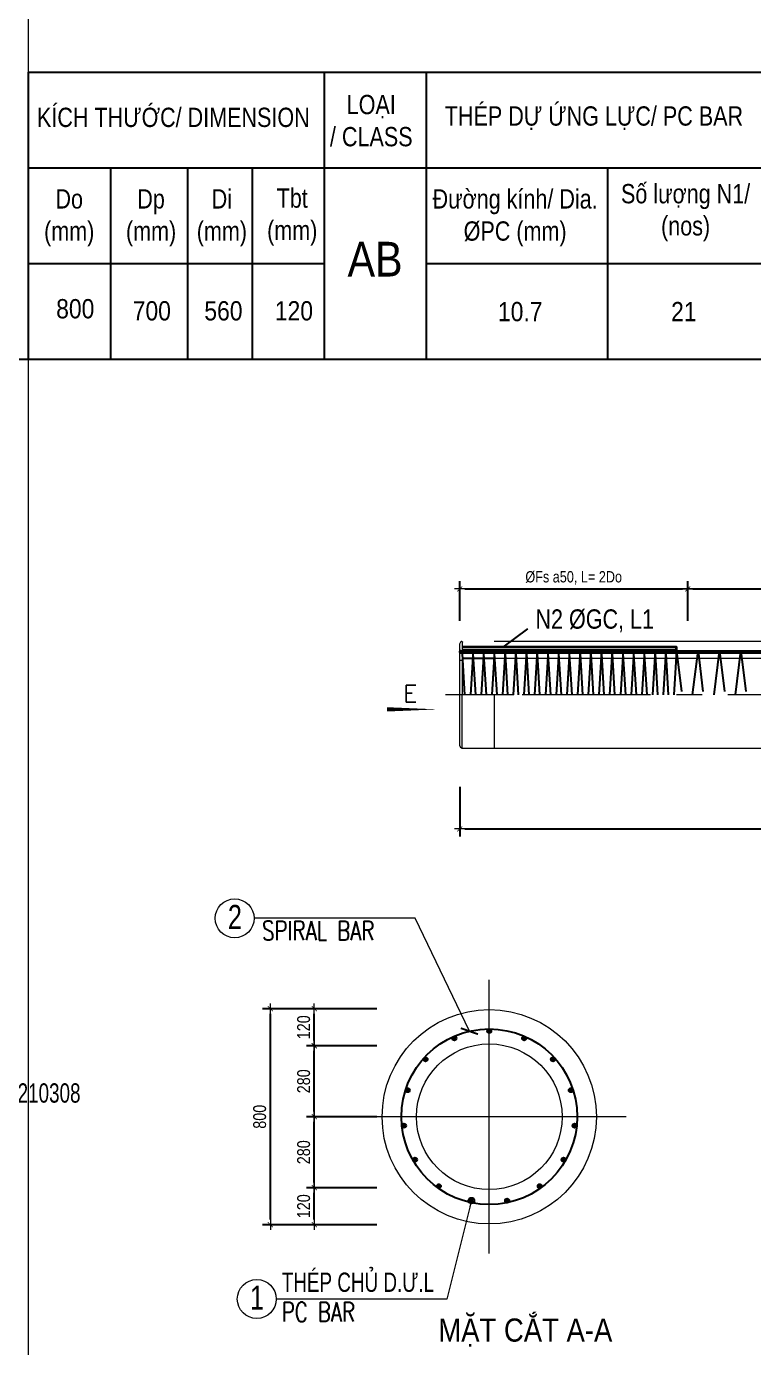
# Model space of a CAD drawing. Header units: millimetres. Extents: x -2123450 to -961021, y -260876 to 649159.
# Drawn here: x -1637070 to -1622931, y -116336 to -90644 of the extents above; entities that cross this region are included whole.
import ezdxf
from ezdxf.enums import TextEntityAlignment as Align

# ---------------------------------------------------------------- set-up
doc = ezdxf.new("R2010")
doc.units = ezdxf.units.MM
doc.header["$LTSCALE"] = 1000
doc.header["$MEASUREMENT"] = 0
doc.header["$PDMODE"] = 66
for name, pattern in [('CENTER2', [1.125, 0.75, -0.125, 0.125, -0.125]), ('CENTERX2', [4, 2.5, -0.5, 0.5, -0.5]), ('HIDDEN2', [4.7625, 3.175, -1.5875])]:
    doc.linetypes.add(name, pattern=pattern)
doc.layers.get('0').update_dxf_attribs({"linetype": 'CONTINUOUS'})
doc.layers.get('DEFPOINTS').update_dxf_attribs({"linetype": 'CONTINUOUS'})
for name, color, linetype, lineweight in [('1.NET BAO-F', 3, 'CONTINUOUS', 20), ('4.DIM-F', 1, 'CONTINUOUS', 15), ('NDC_S_AXIS', 5, 'CENTER2', 15), ('NDC_S_CONTINUOUS', 3, 'CONTINUOUS', 20), ('NDC_S_DIM', 1, 'CONTINUOUS', 9), ('NDC_S_ENG TEXT', 2, 'CONTINUOUS', 9), ('NDC_S_HATCH MATERIAL', 8, 'CONTINUOUS', 13), ('NDC_S_REBAR', 4, 'CONTINUOUS', 35), ('NDC_S_REBAR NO.', 7, 'CONTINUOUS', 20), ('NDC_S_REBAR SECTION', 6, 'CONTINUOUS', 25), ('NDC_S_STIRRUP', 2, 'CONTINUOUS', 25), ('NDC_S_VN TEXT', 7, 'CONTINUOUS', 9), ('netmanh', 6, 'CONTINUOUS', 15), ('Thep', 1, 'CONTINUOUS', 30)]:
    doc.layers.add(name, color=color, linetype=linetype, lineweight=lineweight)
doc.layers.add('NDC_S_REVISION', color=18, linetype='CONTINUOUS', lineweight=13, plot=False)
doc.styles.add('Arial', font='arial.ttf')
doc.styles.add('NDC_ARIAL', font='arial.ttf', dxfattribs={"width": 0.8})
doc.styles.add('NDC_ROMANS', font='romans.shx', dxfattribs={"width": 0.8, "bigfont": 'vns.shx'})
doc.styles.get("Standard").update_dxf_attribs({"font": 'romans.shx', "bigfont": 'vns.shx'})
doc.styles.add('Vnsimli', font='vnsimli.shx', dxfattribs={"width": 0.65})
doc.dimstyles.new('D1-1(SC25)', dxfattribs={"dimscale": 25, "dimtxt": 2, "dimasz": 1.5, "dimexe": 1.5, "dimexo": 0, "dimgap": 0.5, "dimtad": 1, "dimdec": 0, "dimzin": 0, "dimdsep": 46, "dimtxsty": 'Vnsimli', "dimblk": 'ARCHTICK', "dimcen": 1, "dimdle": 1.5, "dimclrd": 256, "dimclre": 256, "dimclrt": 2, "dimadec": 0, "dimazin": 0, "dimtfac": 1, "dimtdec": 0, "dimtix": 1, "dimtmove": 2, "dimatfit": 2, "dimldrblk": 'ARCHTICK', "dimfxl": 1, "dimtolj": 1, "dimtzin": 0, "dimlwd": -1, "dimlwe": -1, "dimarcsym": 0})
doc.dimstyles.new('DIM', dxfattribs={"dimtxt": 0.03, "dimasz": 0.035, "dimexe": 0.03, "dimexo": 0.03, "dimgap": 0.005, "dimtad": 1, "dimdec": 0, "dimlfac": 10000, "dimzin": 0, "dimdsep": 46, "dimtxsty": 'NDC_ARIAL', "dimblk": 'DOTSMALL', "dimcen": 0.05, "dimclrd": 1, "dimclre": 1, "dimadec": 0, "dimazin": 0, "dimtfac": 1, "dimtdec": 0, "dimtofl": 0, "dimtmove": 0, "dimatfit": 3, "dimfxl": 0.03, "dimtolj": 1, "dimtzin": 0, "dimarcsym": 0})
doc.dimstyles.new('NDC_1-100', dxfattribs={"dimscale": 100, "dimtxt": 2.2, "dimasz": 1, "dimexe": 1.5, "dimexo": 2, "dimgap": 0.8, "dimtad": 1, "dimdec": 0, "dimdsep": 46, "dimtxsty": 'NDC_ARIAL', "dimblk": 'DIMMARK', "dimcen": 49999.938995, "dimdle": 1.5, "dimclrd": 1, "dimclre": 1, "dimclrt": 3, "dimadec": 0, "dimazin": 0, "dimtfac": 1, "dimtdec": 0, "dimtix": 1, "dimtmove": 2, "dimatfit": 3, "dimfxl": 1, "dimarcsym": 0})
doc.dimstyles.new('NDC_1-25(25)', dxfattribs={"dimscale": 100, "dimtxt": 2.5, "dimasz": 1, "dimexe": 1.5, "dimexo": 0, "dimgap": 0.8, "dimtad": 1, "dimdec": 0, "dimlfac": 0.25, "dimdsep": 46, "dimtxsty": 'NDC_ARIAL', "dimblk": 'DIMMARK', "dimcen": 49999.938995, "dimdle": 1.5, "dimclrd": 1, "dimclre": 1, "dimclrt": 3, "dimadec": 0, "dimazin": 0, "dimtfac": 1, "dimtdec": 0, "dimtix": 1, "dimtmove": 2, "dimatfit": 3, "dimfxl": 1, "dimarcsym": 0})

# ---------------------------------------------------------------- blocks, each defined once
blk = doc.blocks.new('DIMMARK')
at = {"layer": 'NDC_S_DIM', "color": 1}
blk.add_line((-1.5, 0), (1, 0), dxfattribs=at)
at = {"layer": 'NDC_S_DIM', "color": 2, "const_width": 0.15}
blk.add_lwpolyline([(-0.5, -0.5), (0.5, 0.5)], dxfattribs=at)
blk = doc.blocks.new('*D1307')
at = {"layer": 'DEFPOINTS', "color": 0, "transparency": 16777216}
for p in [(-1624212, -101582), (-1628645, -102402), (-1624212, -102402)]:
    blk.add_point(p, dxfattribs=at)
at = {"layer": 'NDC_S_DIM', "color": 1, "lineweight": -2, "transparency": 16777216}
for p, q in [((-1628645, -102202), (-1628645, -101432)), ((-1624212, -102202), (-1624212, -101432)), ((-1628545, -101582), (-1624312, -101582))]:
    blk.add_line(p, q, dxfattribs=at)
at = {"layer": 'NDC_S_DIM', "color": 1, "lineweight": -2, "transparency": 16777216, "xscale": 100, "yscale": 100, "zscale": 100, "rotation": 180}
blk.add_blockref('DIMMARK', (-1628645, -101582), dxfattribs=at)
at = {"layer": 'NDC_S_DIM', "color": 1, "lineweight": -2, "transparency": 16777216, "xscale": 100, "yscale": 100, "zscale": 100}
blk.add_blockref('DIMMARK', (-1624212, -101582), dxfattribs=at)
at = {"layer": 'NDC_S_DIM', "color": 3, "transparency": 16777216, "insert": (-1626429, -101367), "char_height": 220, "attachment_point": 5, "style": 'NDC_ARIAL'}
blk.add_mtext('ØFs a50, L= 2Do', dxfattribs=at)
blk = doc.blocks.new('*D1308')
at = {"layer": 'DEFPOINTS', "color": 0, "transparency": 16777216}
for p in [(-1596274, -101582), (-1624212, -102402), (-1596274, -102402)]:
    blk.add_point(p, dxfattribs=at)
at = {"layer": 'NDC_S_DIM', "color": 1, "lineweight": -2, "transparency": 16777216}
for p, q in [((-1624212, -102202), (-1624212, -101432)), ((-1596274, -102202), (-1596274, -101432)), ((-1624112, -101582), (-1596374, -101582))]:
    blk.add_line(p, q, dxfattribs=at)
at = {"layer": 'NDC_S_DIM', "color": 1, "lineweight": -2, "transparency": 16777216, "xscale": 100, "yscale": 100, "zscale": 100, "rotation": 180}
blk.add_blockref('DIMMARK', (-1624212, -101582), dxfattribs=at)
at = {"layer": 'NDC_S_DIM', "color": 1, "lineweight": -2, "transparency": 16777216, "xscale": 100, "yscale": 100, "zscale": 100}
blk.add_blockref('DIMMARK', (-1596274, -101582), dxfattribs=at)
at = {"layer": 'NDC_S_DIM', "color": 3, "transparency": 16777216, "insert": (-1610243, -101384), "char_height": 220, "attachment_point": 5, "style": 'NDC_ARIAL'}
blk.add_mtext('ØFs a100', dxfattribs=at)
blk = doc.blocks.new('*D1310')
at = {"layer": 'DEFPOINTS', "color": 0, "transparency": 16777216}
for p in [(-1628645, -105231), (-1591878, -105231), (-1591878, -106249)]:
    blk.add_point(p, dxfattribs=at)
at = {"layer": 'NDC_S_DIM', "color": 1, "lineweight": -2, "transparency": 16777216}
for p, q in [((-1628645, -105431), (-1628645, -106399)), ((-1591878, -105431), (-1591878, -106399)), ((-1628545, -106249), (-1591978, -106249))]:
    blk.add_line(p, q, dxfattribs=at)
at = {"layer": 'NDC_S_DIM', "color": 1, "lineweight": -2, "transparency": 16777216, "xscale": 100, "yscale": 100, "zscale": 100, "rotation": 180}
blk.add_blockref('DIMMARK', (-1628645, -106249), dxfattribs=at)
at = {"layer": 'NDC_S_DIM', "color": 1, "lineweight": -2, "transparency": 16777216, "xscale": 100, "yscale": 100, "zscale": 100}
blk.add_blockref('DIMMARK', (-1591878, -106249), dxfattribs=at)
at = {"layer": 'NDC_S_DIM', "color": 3, "transparency": 16777216, "insert": (-1610262, -106059), "char_height": 220, "attachment_point": 5, "style": 'NDC_ARIAL'}
blk.add_mtext('L ', dxfattribs=at)
blk = doc.blocks.new('daucocmangxong 3.0 khong be tong')
at = {"layer": 'NDC_S_AXIS', "linetype": 'CENTERX2'}
blk.add_line((0.093, 0.25), (-0.2262, 0.25), dxfattribs=at)
at = {"layer": 'NDC_S_CONTINUOUS'}
for p, q in [((-0.148, 0.497), (-0.148, 0.4535)), ((-0.155, 0.4565), (-0.16, 0.4565)), ((-0.155, 0.4435), (-0.16, 0.4435)), ((-0.155, 0.4565), (-0.155, 0.4545)), ((-0.155, 0.4545), (-0.148, 0.4545)), ((-0.155, 0.4455), (-0.155, 0.4435)), ((-0.155, 0.4455), (-0.148, 0.4455)), ((-0.148, 0.4465), (-0.148, 0.25)), ((-0.148, 0.41), (-0.16, 0.41)), ((-0.15, 0.25), (-0.15, 0)), ((0, 0.25), (0, 0)), ((-0.15, 0), (0, 0))]:
    blk.add_line(p, q, dxfattribs=at)
blk.add_lwpolyline([(-0.15, 0.002), (-0.15, 0), (-0.153, 0), (-0.159, 0.012), (-0.16, 0.012), (-0.16, 0.488), (-0.159, 0.488), (-0.153, 0.5), (-0.15, 0.5), (-0.15, 0.497)], dxfattribs=at)
at = {"layer": 'NDC_S_REBAR'}
for p, q in [((-0.156, 0.4535), (0, 0.4535)), ((-0.156, 0.4465), (0, 0.4465))]:
    blk.add_line(p, q, dxfattribs=at)
at = {"layer": 'NDC_S_STIRRUP'}
blk.add_line((-0.148, 0.42), (0, 0.42), dxfattribs=at)
at = {"layer": 'netmanh'}
blk.add_arc((-0.148, 0.497), 0.003, 270, 0, dxfattribs=at)
at = {"layer": 'Thep'}
blk.add_ellipse((-0.1575, 0.4501), major_axis=(0, 0.0055), ratio=0.363902, start_param=5.391025, end_param=10.293338, dxfattribs=at)
blk = doc.blocks.new('thep gia cuong')
at = {"layer": 'NDC_S_REBAR'}
blk.add_lwpolyline([(0, -0.014), (1, -0.014), (1, 0), (0, 0)], dxfattribs=at)
blk = doc.blocks.new('_DotSmall')
at = {"color": 0, "linetype": 'ByBlock', "lineweight": 9, "const_width": 0.5}
blk.add_lwpolyline([(-0.0625, 0, 1), (0.0625, 0, 1)], format="xyb", close=True, dxfattribs=at)
blk = doc.blocks.new('MAT CAT 1-1')
at = {"layer": 'NDC_S_AXIS', "linetype": 'CENTERX2'}
for p, q in [((0, -0.3192), (0, 0.3192)), ((0.3192, 0), (-0.3192, 0))]:
    blk.add_line(p, q, dxfattribs=at)
at = {"layer": 'NDC_S_CONTINUOUS'}
for radius in [0.25, 0.17]:
    blk.add_circle((0, 0), radius, dxfattribs=at)
at = {"layer": 'NDC_S_STIRRUP', "ltscale": 0.01}
blk.add_circle((0, 0), 0.205, dxfattribs=at)
blk = doc.blocks.new('*D1275')
at = {"layer": 'DEFPOINTS', "color": 0, "transparency": 16777216}
for p in [(-1632327, -109747), (-1630257, -109747), (-1630257, -113947)]:
    blk.add_point(p, dxfattribs=at)
at = {"layer": 'NDC_S_DIM', "color": 1, "lineweight": -2, "transparency": 16777216}
for p, q in [((-1630257, -109747), (-1632477, -109747)), ((-1632327, -113847), (-1632327, -109847)), ((-1630257, -113947), (-1632477, -113947))]:
    blk.add_line(p, q, dxfattribs=at)
at = {"layer": 'NDC_S_DIM', "color": 1, "lineweight": -2, "transparency": 16777216, "xscale": 100, "yscale": 100, "zscale": 100}
for p, rotation in [((-1632327, -109747), 90), ((-1632327, -113947), 270)]:
    blk.add_blockref('DIMMARK', p, dxfattribs=dict(at, rotation=rotation))
at = {"layer": 'NDC_S_DIM', "color": 3, "lineweight": 100, "transparency": 16777216, "insert": (-1632534, -111847), "char_height": 250, "attachment_point": 5, "rotation": 90, "style": 'NDC_ARIAL'}
blk.add_mtext('800', dxfattribs=at)
blk = doc.blocks.new('*D1276')
at = {"layer": 'DEFPOINTS', "color": 0, "transparency": 16777216}
for p in [(-1631472, -113227), (-1630257, -113227), (-1630257, -113947)]:
    blk.add_point(p, dxfattribs=at)
at = {"layer": 'NDC_S_DIM', "color": 1, "lineweight": -2, "transparency": 16777216}
for p, q in [((-1630257, -113227), (-1631622, -113227)), ((-1631472, -113847), (-1631472, -113327)), ((-1630257, -113947), (-1631622, -113947))]:
    blk.add_line(p, q, dxfattribs=at)
at = {"layer": 'NDC_S_DIM', "color": 1, "lineweight": -2, "transparency": 16777216, "xscale": 100, "yscale": 100, "zscale": 100}
for p, rotation in [((-1631472, -113227), 90), ((-1631472, -113947), 270)]:
    blk.add_blockref('DIMMARK', p, dxfattribs=dict(at, rotation=rotation))
at = {"layer": 'NDC_S_DIM', "color": 3, "lineweight": 100, "transparency": 16777216, "insert": (-1631679, -113587), "char_height": 250, "attachment_point": 5, "rotation": 90, "style": 'NDC_ARIAL'}
blk.add_mtext('120', dxfattribs=at)
blk = doc.blocks.new('*D1277')
at = {"layer": 'DEFPOINTS', "color": 0, "transparency": 16777216}
for p in [(-1631472, -111847), (-1630257, -111847), (-1630257, -113227)]:
    blk.add_point(p, dxfattribs=at)
at = {"layer": 'NDC_S_DIM', "color": 1, "lineweight": -2, "transparency": 16777216}
for p, q in [((-1630257, -111847), (-1631622, -111847)), ((-1631472, -113127), (-1631472, -111947)), ((-1630257, -113227), (-1631622, -113227))]:
    blk.add_line(p, q, dxfattribs=at)
at = {"layer": 'NDC_S_DIM', "color": 1, "lineweight": -2, "transparency": 16777216, "xscale": 100, "yscale": 100, "zscale": 100}
for p, rotation in [((-1631472, -111847), 90), ((-1631472, -113227), 270)]:
    blk.add_blockref('DIMMARK', p, dxfattribs=dict(at, rotation=rotation))
at = {"layer": 'NDC_S_DIM', "color": 3, "lineweight": 100, "transparency": 16777216, "insert": (-1631679, -112537), "char_height": 250, "attachment_point": 5, "rotation": 90, "style": 'NDC_ARIAL'}
blk.add_mtext('280', dxfattribs=at)
blk = doc.blocks.new('*D1278')
at = {"layer": 'DEFPOINTS', "color": 0, "transparency": 16777216}
for p in [(-1631472, -110467), (-1630257, -110467), (-1630257, -111847)]:
    blk.add_point(p, dxfattribs=at)
at = {"layer": 'NDC_S_DIM', "color": 1, "lineweight": -2, "transparency": 16777216}
for p, q in [((-1630257, -110467), (-1631622, -110467)), ((-1631472, -111747), (-1631472, -110567)), ((-1630257, -111847), (-1631622, -111847))]:
    blk.add_line(p, q, dxfattribs=at)
at = {"layer": 'NDC_S_DIM', "color": 1, "lineweight": -2, "transparency": 16777216, "xscale": 100, "yscale": 100, "zscale": 100}
for p, rotation in [((-1631472, -110467), 90), ((-1631472, -111847), 270)]:
    blk.add_blockref('DIMMARK', p, dxfattribs=dict(at, rotation=rotation))
at = {"layer": 'NDC_S_DIM', "color": 3, "lineweight": 100, "transparency": 16777216, "insert": (-1631679, -111157), "char_height": 250, "attachment_point": 5, "rotation": 90, "style": 'NDC_ARIAL'}
blk.add_mtext('280', dxfattribs=at)
blk = doc.blocks.new('*D1279')
at = {"layer": 'DEFPOINTS', "color": 0, "transparency": 16777216}
for p in [(-1631472, -109747), (-1630257, -109747), (-1630257, -110467)]:
    blk.add_point(p, dxfattribs=at)
at = {"layer": 'NDC_S_DIM', "color": 1, "lineweight": -2, "transparency": 16777216}
for p, q in [((-1630257, -109747), (-1631622, -109747)), ((-1631472, -110367), (-1631472, -109847)), ((-1630257, -110467), (-1631622, -110467))]:
    blk.add_line(p, q, dxfattribs=at)
at = {"layer": 'NDC_S_DIM', "color": 1, "lineweight": -2, "transparency": 16777216, "xscale": 100, "yscale": 100, "zscale": 100}
for p, rotation in [((-1631472, -109747), 90), ((-1631472, -110467), 270)]:
    blk.add_blockref('DIMMARK', p, dxfattribs=dict(at, rotation=rotation))
at = {"layer": 'NDC_S_DIM', "color": 3, "lineweight": 100, "transparency": 16777216, "insert": (-1631679, -110107), "char_height": 250, "attachment_point": 5, "rotation": 90, "style": 'NDC_ARIAL'}
blk.add_mtext('120', dxfattribs=at)
blk = doc.blocks.new('_ArchTick')
at = {"color": 0, "linetype": 'ByBlock', "lineweight": 0, "const_width": 0.15}
blk.add_lwpolyline([(-0.5, -0.5), (0.5, 0.5)], dxfattribs=at)
blk = doc.blocks.new('*U1235')
at = {"layer": 'NDC_S_HATCH MATERIAL'}
h = blk.add_hatch(color=256, dxfattribs=at)
h.dxf.hatch_style = 1
edge = h.paths.add_edge_path()
edge.add_arc((0, 0), 40, 0, 360)
at = {"layer": 'NDC_S_REBAR SECTION'}
blk.add_circle((0, 0), 40, dxfattribs=at)
blk = doc.blocks.new('*U1236')
at = {"layer": 'NDC_S_REBAR SECTION', "color": 0, "linetype": 'ByBlock', "lineweight": -2, "transparency": 16777216}
blk.add_blockref('*U1235', (-1628077, 260064), dxfattribs=at)
for p, rotation in [((-1628756, 259920), 24), ((-1627398, 259920), 336.0000000000001), ((-1629317, 259512), 48.00000000000002), ((-1626837, 259512), 312), ((-1629664, 258912), 72), ((-1626490, 258912), 288.0000000000001), ((-1629736, 258222), 96), ((-1626418, 258222), 264), ((-1629522, 257562), 120), ((-1626632, 257562), 240), ((-1629058, 257046), 144), ((-1627096, 257046), 216), ((-1628424, 256764), 168.0000000000001), ((-1627730, 256764), 192)]:
    blk.add_blockref('*U1235', p, dxfattribs=dict(at, rotation=rotation))

msp = doc.modelspace()

# ---------------------------------------------------------------- linework, layer by layer
for p, q in [((-1637035.68, -91535.04), (-1637035.68, -97115.4)), ((-1637035.68, -91535.04), (-1584588.72, -91535.04)), ((-1631280.27, -91535.04), (-1631280.27, -97115.4)), ((-1629297.7, -91535.04), (-1629297.7, -97115.4)), ((-1637035.68, -93395.16), (-1584588.72, -93395.16)), ((-1635438.41, -93379.66), (-1635438.41, -97099.9)), ((-1633935.15, -93379.66), (-1633935.15, -97099.9)), ((-1632678.56, -93379.66), (-1632678.56, -97099.9)), ((-1625769.95, -93395.16), (-1625769.95, -97115.4)), ((-1637035.68, -95255.28), (-1631280.27, -95255.28)), ((-1629297.7, -95255.28), (-1584588.72, -95255.28)), ((-1655445.74, -97115.4), (-1584588.72, -97115.4)), ((-1637035.68, -97115.4), (-1584588.72, -97115.4))]:
    msp.add_line(p, q)
at = {"layer": '4.DIM-F'}
for centre in [(-1633021.19, -107987.69), (-1632590.48, -115391.3)]:
    msp.add_circle(centre, 378.96, dxfattribs=at)
at = {"layer": 'NDC_S_AXIS', "linetype": 'CENTERX2'}
msp.add_line((-1592932.48, -103639.47), (-1627590.54, -103639.47), dxfattribs=at)
at = {"layer": 'NDC_S_CONTINUOUS'}
for p, q in [((-1637035.68, -53837.68), (-1637035.68, -134568.96)), ((-1627978.18, -102597.81), (-1592544.84, -102597.81)), ((-1627978.18, -102931.14), (-1592544.84, -102931.14)), ((-1627978.18, -104681.14), (-1592544.84, -104681.14))]:
    msp.add_line(p, q, dxfattribs=at)
at = {"layer": 'NDC_S_HATCH MATERIAL'}
msp.add_lwpolyline([(-1630060.22, -103924.67, 83.33, 16.67, 0), (-1629267.39, -103924.67, 416.67, 0, 0), (-1629107.35, -103924.67, 0, 0, 0)], format="xyseb", dxfattribs=at)
at = {"layer": 'NDC_S_REBAR'}
for p, q in [((-1627978.18, -102791.56), (-1592544.84, -102791.56)), ((-1627978.18, -102820.72), (-1592544.84, -102820.72))]:
    msp.add_line(p, q, dxfattribs=at)
at = {"layer": 'NDC_S_STIRRUP', "linetype": 'HIDDEN2', "ltscale": 0.25}
for p, q in [((-1628542.76, -103639.47), (-1628594.84, -102791.56)), ((-1628334.43, -103639.47), (-1628386.51, -102791.56)), ((-1628126.09, -103639.47), (-1628178.18, -102791.56)), ((-1627917.76, -103639.47), (-1627969.84, -102791.56)), ((-1627709.43, -103639.47), (-1627761.51, -102791.56)), ((-1627501.09, -103639.47), (-1627553.18, -102791.56)), ((-1627292.76, -103639.47), (-1627344.84, -102791.56)), ((-1627084.43, -103639.47), (-1627136.51, -102791.56)), ((-1626876.09, -103639.47), (-1626928.18, -102791.56)), ((-1626667.76, -103639.47), (-1626719.84, -102791.56)), ((-1626459.43, -103639.47), (-1626511.51, -102791.56)), ((-1626251.09, -103639.47), (-1626303.18, -102791.56)), ((-1626042.76, -103639.47), (-1626094.84, -102791.56)), ((-1625834.43, -103639.47), (-1625886.51, -102791.56)), ((-1625626.09, -103639.47), (-1625678.18, -102791.56)), ((-1625417.76, -103639.47), (-1625469.84, -102791.56)), ((-1625209.43, -103639.47), (-1625261.51, -102791.56)), ((-1625001.09, -103639.47), (-1625053.18, -102791.56)), ((-1624792.76, -103639.47), (-1624844.84, -102791.56)), ((-1624584.43, -103639.47), (-1624636.51, -102791.56)), ((-1624428.18, -102791.56), (-1624324.01, -103639.47)), ((-1624011.51, -102791.56), (-1623907.34, -103639.47)), ((-1623594.84, -102791.56), (-1623490.68, -103639.47)), ((-1623178.18, -102791.56), (-1623074.01, -103639.47))]:
    msp.add_line(p, q, dxfattribs=at)
at = {"layer": 'NDC_S_STIRRUP'}
for p, q in [((-1628386.51, -102791.56), (-1628438.59, -103639.47)), ((-1628178.18, -102791.56), (-1628230.26, -103639.47)), ((-1627969.84, -102791.56), (-1628021.93, -103639.47)), ((-1627761.51, -102791.56), (-1627813.59, -103639.47)), ((-1627553.18, -102791.56), (-1627605.26, -103639.47)), ((-1627344.84, -102791.56), (-1627396.93, -103639.47)), ((-1627136.51, -102791.56), (-1627188.59, -103639.47)), ((-1626928.18, -102791.56), (-1626980.26, -103639.47)), ((-1626719.84, -102791.56), (-1626771.93, -103639.47)), ((-1626511.51, -102791.56), (-1626563.59, -103639.47)), ((-1626303.18, -102791.56), (-1626355.26, -103639.47)), ((-1626094.84, -102791.56), (-1626146.93, -103639.47)), ((-1625886.51, -102791.56), (-1625938.59, -103639.47)), ((-1625678.18, -102791.56), (-1625730.26, -103639.47)), ((-1625469.84, -102791.56), (-1625521.93, -103639.47)), ((-1625261.51, -102791.56), (-1625313.59, -103639.47)), ((-1625053.18, -102791.56), (-1625105.26, -103639.47)), ((-1624844.84, -102791.56), (-1624896.93, -103639.47)), ((-1624636.51, -102791.56), (-1624688.59, -103639.47)), ((-1624428.18, -102791.56), (-1624480.26, -103639.47)), ((-1624115.68, -103639.47), (-1624011.51, -102791.56)), ((-1623699.01, -103639.47), (-1623594.84, -102791.56)), ((-1623282.34, -103639.47), (-1623178.18, -102791.56))]:
    msp.add_line(p, q, dxfattribs=at)

# ---------------------------------------------------------------- block references
at = {"layer": '1.NET BAO-F', "xscale": 8333.333335864481, "yscale": 8333.333335864481, "zscale": 8333.333335864481}
msp.add_blockref('MAT CAT 1-1', (-1628070.45, -111846.93), dxfattribs=at)
at = {"layer": 'NDC_S_HATCH MATERIAL', "xscale": 4166.666667932241, "yscale": 4166.666667932241, "zscale": 4166.666667932241}
for name, p in [('daucocmangxong 3.0 khong be tong', (-1627978.18, -104681.14)), ('thep gia cuong', (-1628594.84, -102714.33))]:
    msp.add_blockref(name, p, dxfattribs=at)
at = {"layer": 'NDC_S_REBAR SECTION', "color": 1}
msp.add_blockref('*U1236', (6.62, -370242.93), dxfattribs=at)

# ---------------------------------------------------------------- texts
at = {"layer": 'NDC_S_ENG TEXT', "style": 'NDC_ROMANS', "width": 0.75}
for s, p in [('SPIRAL BAR', (-1632488.05, -108415.48)), ('PC BAR', (-1632104.78, -115830.39))]:
    msp.add_text(s, height=375, dxfattribs=at).set_placement(p)
at = {"layer": 'NDC_S_REBAR NO.', "style": 'Arial', "width": 0.75}
for s, p in [('2', (-1633152.79, -108196.55)), ('1', (-1632723.88, -115600.16))]:
    msp.add_text(s, height=468.75, dxfattribs=at).set_placement(p)
at = {"layer": 'NDC_S_REVISION', "style": 'Arial', "width": 0.7}
msp.add_text('TĂNG CHIỀU DÀI NEO THÉP 210308', height=375, dxfattribs=at).set_placement((-1642294.1, -111572.35))
at = {"layer": 'NDC_S_VN TEXT', "style": 'NDC_ARIAL', "width": 0.85}
for s, height, p in [('AB', 675, (-1630291.52, -95507.81)), ('800', 375, (-1636120.6, -96321.12)), ('700', 375, (-1634632.04, -96361.81)), ('560', 375, (-1633239.55, -96361.81)), ('120', 375, (-1631868.87, -96361.81)), ('10.7', 375, (-1627468.33, -96377.31)), ('21', 375, (-1624287.15, -96377.31))]:
    msp.add_text(s, height=height, dxfattribs=at).set_placement(p, align=Align.CENTER)
at = {"layer": 'NDC_S_VN TEXT'}
msp.add_text('E', height=333.33, dxfattribs=at).set_placement((-1629740.75, -103784.79))
at = {"layer": 'NDC_S_VN TEXT', "style": 'Arial', "width": 0.7}
msp.add_text('THÉP CHỦ D.Ư.L', height=375, dxfattribs=at).set_placement((-1632104.78, -115252.21))
at = {"layer": 'NDC_S_VN TEXT', "lineweight": 70, "style": 'NDC_ARIAL', "width": 0.85}
msp.add_text('MẶT CẮT A-A', height=450, dxfattribs=at).set_placement((-1629061.35, -116220.26))
at = {"layer": 'NDC_S_VN TEXT', "char_height": 375, "attachment_point": 2, "style": 'NDC_ARIAL'}
for s, width, insert in [('LOẠI\\P/ CLASS', 2616.0412, (-1630364.93, -91975.07)), ('KÍCH THƯỚC/ DIMENSION', 8486.5621, (-1634213.12, -92224.74)), ('THÉP DỰ ỨNG LỰC/ PC BAR', 9688.8946, (-1626035, -92198.15)), ('Số lượng N1/\\P(nos)', 3446.092, (-1624252.99, -93708.97)), ('Do\\P(mm)', 0.1943, (-1636238.07, -93810.17)), ('Dp\\P(mm)', 0.1943, (-1634646.36, -93810.17)), ('Di\\P(mm)', 0.1943, (-1633269.7, -93810.17)), ('Tbt\\P(mm)', 0.1943, (-1631901.51, -93794.67)), ('Đường kính/ Dia.\\P{\\A1;ØPC} (mm)', 4776.252, (-1627567.65, -93810.17))]:
    msp.add_mtext_dynamic_manual_height_columns(s, width=width, gutter_width=0.37, heights=[0], dxfattribs=dict(at, insert=insert))
at = {"layer": 'NDC_S_VN TEXT', "insert": (-1627172.5, -101980.15), "char_height": 375, "attachment_point": 1, "style": 'NDC_ARIAL'}
msp.add_mtext('\\A1;N2 ØGC, L1', dxfattribs=at)

# ---------------------------------------------------------------- dimensions: what is measured, and where the dimension line sits
at = {"layer": 'NDC_S_DIM'}
for base, p1, p2, text, picture, middle in [((-1624212.45, -101582.36), (-1628644.84, -102401.9), (-1624212.45, -102401.9), 'ØFs a50, L= 2Do', '*D1307', (-1626428.65, -101366.55)), ((-1596274.13, -101582.36), (-1624212.45, -102401.9), (-1596274.13, -102401.9), 'ØFs a100', '*D1308', (-1610243.29, -101383.89)), ((-1591878.18, -106249.15), (-1628644.84, -105231.14), (-1591878.18, -105231.14), 'L ', '*D1310', (-1610261.51, -106059.15))]:
    dim = msp.add_linear_dim(base=base, p1=p1, p2=p2, text=text, dimstyle='NDC_1-100', dxfattribs=at)
    dim.commit()
    dim.dimension.update_dxf_attribs({"geometry": picture, "text_midpoint": middle})
at = {"layer": 'NDC_S_DIM', "lineweight": 100}
for base, p1, p2, text, picture, middle in [((-1632326.59, -109746.93), (-1630256.59, -113946.93), (-1630256.59, -109746.93), '800', '*D1275', (-1632534.23, -111846.93)), ((-1631471.59, -109746.93), (-1630256.59, -110466.93), (-1630256.59, -109746.93), '120', '*D1279', (-1631679.23, -110106.93)), ((-1631471.59, -110466.93), (-1630256.59, -111846.93), (-1630256.59, -110466.93), '280', '*D1278', (-1631679.23, -111156.93)), ((-1631471.59, -111846.93), (-1630256.59, -113226.93), (-1630256.59, -111846.93), '280', '*D1277', (-1631679.23, -112536.93)), ((-1631471.59, -113226.93), (-1630256.59, -113946.93), (-1630256.59, -113226.93), '120', '*D1276', (-1631679.23, -113586.93))]:
    dim = msp.add_linear_dim(base=base, p1=p1, p2=p2, angle=90, text=text, dimstyle='NDC_1-25(25)', dxfattribs=at)
    dim.commit()
    dim.dimension.update_dxf_attribs({"geometry": picture, "text_midpoint": middle})

# ---------------------------------------------------------------- leaders
at = {"layer": '4.DIM-F'}
for points, override in [([(-1628457.27, -110182.96), (-1629512.22, -107987.69), (-1632642.23, -107987.69)], {"dimasz": 10}), ([(-1628416.97, -113477.17), (-1628897.49, -115391.3), (-1632211.52, -115391.3)], {"dimasz": 5, "dimldrblk": 'Origin'})]:
    msp.add_leader(points, dimstyle='D1-1(SC25)', override=override, dxfattribs=at)
at = {"layer": 'NDC_S_VN TEXT', "annotation_type": 0, "has_hookline": 1, "hookline_direction": 0, "text_width": 2197}
msp.add_leader([(-1627799.77, -102714.33), (-1627320.76, -102356.25), (-1627320.73, -102356.25)], dimstyle='DIM', override={"dimgap": 0.005, "dimtad": 0}, dxfattribs=at)

doc.saveas('drawing.dxf')
